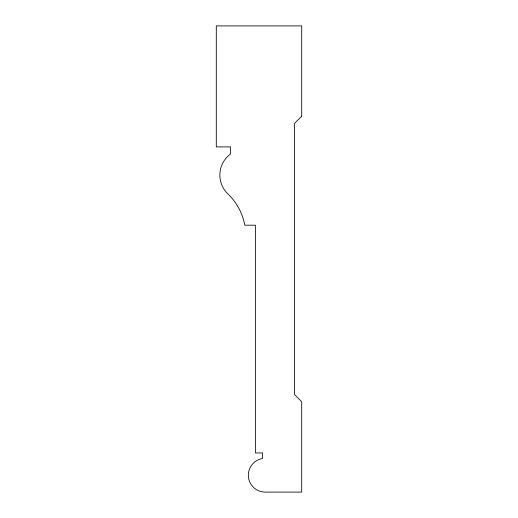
<?xml version="1.0" encoding="UTF-8"?>
<svg xmlns="http://www.w3.org/2000/svg" width="518" height="518" viewBox="0 0 518 518"><rect width="100%" height="100%" fill="white"/><g stroke="black" fill="none" stroke-linecap="round" stroke-linejoin="round"><path stroke-width="0.78" d="M301.703 116.22L294.587 123.336L294.587 394.664L301.703 401.78L301.703 492.1L265.229 492.1A16.906 16.906 0 0 1 248.375 476.534A16.906 16.906 0 0 1 262.561 458.501L262.561 452.952L255.439 452.952L255.439 225.194L244.768 225.194A57.53 57.53 0 0 0 227.92 193.933A26.094 26.094 0 0 1 230.529 154.014L230.529 146.898L216.297 146.898L216.297 25.9L301.703 25.9L301.703 116.22"/></g></svg>
